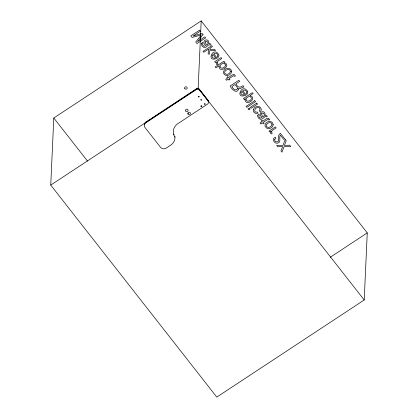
<?xml version="1.0" encoding="UTF-8"?>
<svg xmlns="http://www.w3.org/2000/svg" width="418" height="418" viewBox="0 0 418 418"><rect width="100%" height="100%" fill="white"/><g stroke="black" fill="none" stroke-linecap="round" stroke-linejoin="round"><path stroke-width="0.63" d="M50.745 185.101L53.791 118.012L201.204 20.9L367.255 232.899L364.209 299.988L216.796 397.1L50.745 185.101L198.158 87.989L201.204 20.9M198.331 88.658A2.545 2.336 2.6 0 1 199.663 89.536L208.023 100.205L207.992 100.921A2.545 2.336 2.6 0 1 207.422 104.181L178.162 123.456A11.009 10.116 2.6 0 0 174.954 137.193A10.251 9.426 2.6 0 1 171.171 144.847L166.202 148.118A4.102 3.772 2.6 0 1 160.475 147.24L144.978 127.453A3.595 3.307 2.6 0 1 145.783 122.84L145.814 122.124L196.115 88.987A2.545 2.336 2.6 0 1 197.839 88.564M174.954 137.193L174.985 136.477M145.783 122.84L196.079 89.703L196.115 88.987M207.992 100.921L199.632 90.251L199.663 89.536M330.267 257.269L367.255 232.899M199.046 96.323L198.566 96.365M201.748 105.958L201.23 106.005M198.158 87.989L364.209 299.988M53.791 118.012L87.566 161.129M174.045 134.732A11.009 10.116 2.6 0 1 173.815 134.115M208.023 100.205A2.545 2.336 2.6 0 1 208.493 101.799M196.079 89.703A2.545 2.336 2.6 0 1 199.632 90.251M144.325 124.7A3.595 3.307 2.6 0 1 145.814 122.124M188.596 113.727A1.306 1.202 2.6 0 1 188.069 113.33M225.548 65.051C225.574 67.538 220.976 69.649 220.009 66.718C219.554 63.991 224.722 61.89 225.548 65.051M218.933 55.051L218.604 56.764L218.024 57.532L217.261 56.561C219.011 54.549 215.667 51.999 213.87 53.865L217.245 58.17C205.097 63.552 213.572 44.695 218.933 55.051M247.796 91.903L247.466 93.616L246.886 94.384L246.129 93.413C247.874 91.401 244.53 88.851 242.738 90.716L246.108 95.022C233.96 100.404 242.44 81.547 247.796 91.903M205.212 42.004L206.461 45.17C209.852 44.642 207.067 38.952 205.212 42.004M261.475 113.837L262.723 117.003C266.114 116.476 263.33 110.78 261.475 113.837M274.642 139.664C274.286 142.047 278.21 142.883 278.665 140.396C278.634 137.94 277.683 134.826 280.426 133.342L284.648 138.734L283.639 139.398L280.279 135.108C278.644 137.512 281.695 142.23 277.651 143.165C274.286 144.173 271.47 138.797 275.091 137.146L275.875 138.149L274.642 139.664M230.443 71.253C230.302 73.672 226.122 75.836 224.8 73.093A1.792 1.651 2.6 0 1 224.8 71.734C225.699 69.54 229.764 68.265 230.443 71.253M272.029 124.345C271.888 126.769 267.708 128.932 266.386 126.184A1.792 1.651 2.6 0 1 266.386 124.825C267.285 122.631 271.35 121.361 272.029 124.345M244.964 99.427C245.632 107.478 258.35 97.66 249.896 95.743L253.146 93.606L252.373 92.618L243.511 98.455L244.264 99.416L245.105 98.862L244.964 99.427M201.403 43.634C201.236 45.552 203.216 47.976 205.264 47.396C206.774 47.474 208.995 43.211 210.223 45.181L211.012 44.658L210.583 43.911L209.611 43.425L208.89 43.644C209.475 36.92 200.212 40.248 205.578 45.431L204.606 46.299C203.252 46.314 201.753 44.224 203.169 43.253L202.448 42.333L201.403 43.634M257.666 115.467C257.498 117.385 259.479 119.809 261.527 119.229C263.037 119.302 265.258 115.044 266.485 117.014L267.274 116.491L266.846 115.739L265.874 115.258L265.153 115.472C265.738 108.753 256.474 112.081 261.84 117.265L260.869 118.127C259.515 118.148 258.016 116.058 259.432 115.086L258.711 114.161L257.666 115.467M212.078 55.829C211.707 57.7 214.188 58.87 215.604 57.715L213.044 54.45L212.078 55.829M240.94 92.676C240.575 94.552 243.051 95.717 244.467 94.567L241.907 91.302L240.94 92.676M210.076 48.143L209.909 49.512L214.549 49.235L215.536 50.494L209.7 50.74L209.078 54.559L208.091 53.295L208.807 48.979L203.744 52.318L203.002 51.367L211.717 45.625L212.464 46.57L210.076 48.143M253.371 109.652C252.691 112.191 255.9 114.616 258.11 113.017L257.357 112.061C253.052 113.351 254.557 107.05 258.125 107.546A1.62 1.489 2.6 0 1 259.364 107.943L260.053 109.532L259.327 110.76L260.08 111.721L260.947 110.713A2.691 2.477 2.6 0 0 261.266 109.161C260.492 104.918 254.269 106.078 253.371 109.652M237.581 88.428C236.499 91.861 232.497 88.642 232 86.432L234.984 84.467L236.959 86.991L237.581 88.428M217.287 62.125L217.282 62.867L217.95 63.917L216.822 64.659L216.226 63.735L216.529 61.942L215.432 62.669L214.695 61.728L221.054 57.543L221.827 58.53L218.17 60.939L217.287 62.125M271.595 131.461L271.59 132.203L272.259 133.253L271.13 133.995L270.535 133.07L270.838 131.278L269.741 131.999L269.004 131.064L275.363 126.879L276.136 127.866L272.479 130.27L271.595 131.461M198.289 96.49L198.529 97.081L199.172 96.861L198.926 96.271L198.289 96.49M200.823 99.724L201.068 100.315L201.706 100.095L201.46 99.505L200.823 99.724M200.933 106.083L201.199 106.721L201.884 106.48L201.622 105.848L200.933 106.083M204.376 103.883L204.637 104.516L205.327 104.281L205.06 103.648L204.376 103.883M231.65 71.718C231.227 75.308 225.506 77.241 223.761 73.542A3.24 2.978 2.6 0 1 223.541 71.541C224.539 67.549 231.473 66.979 231.65 71.718M245.972 98.93C245.502 102.462 250.701 101.412 251.396 98.878C251.892 95.388 246.672 96.38 245.972 98.93M273.236 124.81C272.813 128.404 267.092 130.338 265.346 126.638A3.24 2.978 2.6 0 1 265.127 124.632C266.125 120.64 273.058 120.07 273.236 124.81M219.069 65.819C218.682 74.712 232.936 64.701 223.802 62.627L224.618 62.089L223.902 61.18L215.155 66.943L215.907 67.904L219.069 65.819M238.704 89.05C236.734 94.562 231.342 88.872 230.135 86.009L238.85 80.261L239.707 81.353L235.966 83.819C237.717 87.613 239.995 88.146 243.046 85.617L243.898 87.085C242.048 86.761 240.585 89.635 238.678 88.339L238.704 89.05M285.222 139.471L283.017 145.297L276.648 145.391L277.719 146.76L282.667 146.619L280.927 150.856L281.946 152.157L284.078 146.655L290.771 146.546L289.705 145.192L284.423 145.38L286.257 140.788L285.222 139.471M203.043 34.553L197.495 41.695L204.83 36.826L205.64 37.866L196.925 43.608L195.713 42.061L201.283 34.908L192.097 37.448L190.874 35.88L199.59 30.138L200.405 31.183L193.032 36L202.197 33.471L203.043 34.553M227.8 76.771L226.927 77.346L227.554 78.14L225.777 79.31L226.561 80.308L228.332 79.138L229.069 80.078L229.942 79.504L229.205 78.563L233.354 75.83L233.965 75.747L234.582 76.447L235.428 75.888C233.955 72.241 230.213 76.693 228.427 77.565L227.8 76.771M254.813 100.644L246.092 106.386L246.871 107.374L255.586 101.631L254.813 100.644M249.238 108.058L248.031 108.858L248.814 109.861L250.027 109.061L249.238 108.058M256.746 103.11L250.419 107.28L251.208 108.283L257.535 104.113L256.746 103.11M262.044 120.494L261.172 121.068L261.799 121.863L260.022 123.033L260.806 124.031L262.577 122.861L263.314 123.801L264.186 123.226L263.45 122.286L267.598 119.553L268.21 119.47L268.826 120.165L269.673 119.611C268.199 115.964 264.458 120.41 262.671 121.288L262.044 120.494M188.037 114.046A1.306 1.202 2.6 0 0 190.289 113.848A1.306 1.202 2.6 0 0 188.962 112.155A1.306 1.202 2.6 0 0 188.037 114.046M185.749 111.036A1.306 1.202 2.6 0 0 188.001 110.838A1.306 1.202 2.6 0 0 186.674 109.14A1.306 1.202 2.6 0 0 185.749 111.036M184.819 88.679A1.306 1.202 2.6 0 0 187.076 88.48A1.306 1.202 2.6 0 0 185.744 86.787A1.306 1.202 2.6 0 0 184.819 88.679"/></g></svg>
